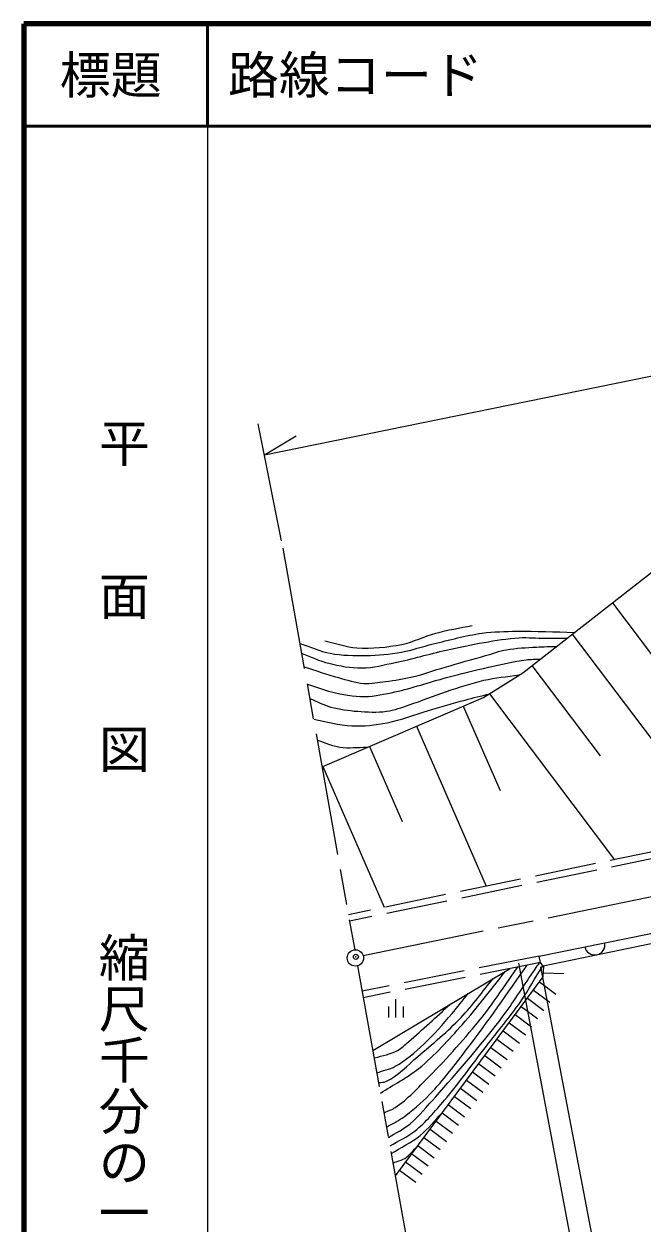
# Model space of a CAD drawing. Units: millimetres, scale not verified. Extents: x 40000 to 680000, y 20000 to 380000.
# Drawn here: x 40000 to 100604, y 262491 to 380000 of the extents above; entities that cross this region are included whole.
import ezdxf
from ezdxf.enums import TextEntityAlignment as Align

# ---------------------------------------------------------------- set-up
doc = ezdxf.new("R2010")
doc.units = ezdxf.units.MM
doc.header["$LTSCALE"] = 1000
doc.header["$PDMODE"] = 32
doc.header["$PDSIZE"] = 500
doc.linetypes.add('CHAIN', pattern=[18.5, 12, -1.5, 3.5, -1.5])
doc.linetypes.add('DASHED', pattern=[7.5, 6, -1.5])
for name, color, linetype, lineweight in [('M-BGD', 7, 'Continuous', 25), ('M-BMK', 2, 'CHAIN', 13), ('M-BMK-SRVR', 3, 'Continuous', 13), ('M-STR-HTXT', 7, 'Continuous', 13), ('M-TTL', 2, 'Continuous', 140), ('M-TTL-BAND', 7, 'Continuous', 13), ('M-TTL-LINE', 7, 'Continuous', 50), ('M-TTL-TXT', 7, 'Continuous', 13)]:
    doc.layers.add(name, color=color, linetype=linetype, lineweight=lineweight)
doc.layers.add('M-OTRS', color=6, linetype='Continuous')
doc.styles.add('@ＭＳ ゴシック', font='')
doc.styles.add('ＭＳ ゴシック', font='')
doc.styles.get('@ＭＳ ゴシック').set_extended_font_data('@MS Gothic')
doc.styles.get('ＭＳ ゴシック').set_extended_font_data('MS Gothic')

msp = doc.modelspace()

# ---------------------------------------------------------------- linework, layer by layer
at = {"layer": 'M-BGD'}
for p, q in [((88910, 316423), (105383, 329260)), ((97701, 323273), (105893, 312424)), ((93757, 320200), (108755, 300337)), ((85048, 313999), (88910, 316423)), ((89812, 317126), (96483, 308292)), ((69294, 307220), (85048, 313999)), ((85641, 314353), (97915, 298098)), ((83073, 313149), (86683, 304875)), ((78480, 311173), (85320, 295497)), ((73887, 309197), (77096, 301842)), ((69294, 307220), (75312, 293430)), ((90507, 288654), (107307, 292056)), ((107381, 291073), (90900, 287671)), ((90633, 288016), (90507, 288654)), ((90900, 287671), (90633, 288016)), ((74192, 279408), (87665, 287428)), ((90922, 286621), (90961, 287684)), ((90936, 287006), (92935, 286932)), ((76425, 267127), (90922, 286621)), ((90555, 286127), (92160, 284934)), ((76454, 282644), (76454, 284444)), ((89361, 284522), (90966, 283329)), ((89958, 285325), (91563, 284131)), ((75734, 283724), (75734, 282644)), ((77174, 283724), (77174, 282644)), ((88765, 283720), (90369, 282527)), ((87571, 282115), (89176, 280922)), ((88168, 282918), (89773, 281724)), ((86974, 281313), (88579, 280119)), ((85781, 279708), (87386, 278514)), ((86378, 280510), (87983, 279317)), ((85184, 278905), (86789, 277712)), ((84587, 278103), (86192, 276909)), ((83394, 276498), (84999, 275305)), ((83991, 277300), (85596, 276107)), ((82797, 275696), (84402, 274502)), ((81604, 274091), (83209, 272897)), ((82201, 274893), (83805, 273700)), ((81007, 273288), (82612, 272095)), ((79814, 271683), (81419, 270490)), ((80410, 272486), (82015, 271292)), ((79217, 270881), (80822, 269687)), ((78023, 269276), (79628, 268083)), ((78620, 270078), (80225, 268885)), ((77427, 268474), (79032, 267280)), ((76830, 267671), (78435, 266478))]:
    msp.add_line(p, q, dxfattribs=at)
at = {"layer": 'M-BGD', "linetype": 'DASHED'}
for p, q in [((140095, 306816), (71814, 292707)), ((140226, 306179), (71929, 292067)), ((90507, 288654), (73158, 285214)), ((90633, 288016), (73272, 284574))]:
    msp.add_line(p, q, dxfattribs=at)
at = {"layer": 'M-BGD'}
msp.add_arc((95967, 289759), 1000, 191.44934, 11.44934, dxfattribs=at)
for points, knots in [([(69508, 319541), (70556, 319314), (71582, 318932), (72652, 318860), (74117, 318760), (75604, 318912), (77044, 319200), (78191, 319430), (79248, 319993), (80377, 320299), (81548, 320615), (82750, 320803), (83937, 321056)], [0, 0, 0, 0, 1, 1, 1, 2, 2, 2, 3, 3, 3, 4, 4, 4, 4]), ([(67085, 319276), (68069, 318961), (69023, 318522), (70039, 318329), (71194, 318110), (72384, 318082), (73560, 318102), (74715, 318122), (75870, 318242), (77007, 318443), (78059, 318629), (79072, 318991), (80112, 319238), (81709, 319619), (83295, 320076), (84921, 320299), (86048, 320453), (87192, 320468), (88329, 320488), (90198, 320521), (92066, 320412), (93934, 320374)], [0, 0, 0, 0, 1, 1, 1, 2, 2, 2, 3, 3, 3, 4, 4, 4, 5, 5, 5, 6, 6, 6, 7, 7, 7, 7]), ([(67274, 318292), (68145, 317976), (68988, 317568), (69887, 317345), (70951, 317081), (72048, 316878), (73144, 316890), (74244, 316903), (75323, 317202), (76401, 317421), (78081, 317760), (79726, 318259), (81399, 318632), (82632, 318907), (83865, 319181), (85111, 319390), (86253, 319581), (87400, 319777), (88557, 319844), (89414, 319894), (90273, 319813), (91132, 319806), (91826, 319801), (92520, 319806), (93215, 319806)], [0, 0, 0, 0, 1, 1, 1, 2, 2, 2, 3, 3, 3, 4, 4, 4, 5, 5, 5, 6, 6, 6, 7, 7, 7, 8, 8, 8, 8]), ([(67464, 317004), (68587, 316651), (69697, 316251), (70834, 315944), (71659, 315721), (72481, 315433), (73333, 315376), (74041, 315328), (74750, 315473), (75454, 315565), (76343, 315681), (77232, 315815), (78105, 316019), (79182, 316271), (80224, 316656), (81286, 316966), (82609, 317352), (83935, 317728), (85262, 318102), (85943, 318294), (86611, 318543), (87307, 318670), (88279, 318847), (89274, 318872), (90261, 318935), (90929, 318978), (91599, 318986), (92268, 319011)], [0, 0, 0, 0, 1, 1, 1, 2, 2, 2, 3, 3, 3, 4, 4, 4, 5, 5, 5, 6, 6, 6, 7, 7, 7, 8, 8, 8, 9, 9, 9, 9]), ([(67804, 315300), (68587, 315047), (69351, 314726), (70152, 314542), (71221, 314298), (72313, 314080), (73409, 314088), (74405, 314095), (75389, 314334), (76363, 314542), (78079, 314910), (79740, 315499), (81437, 315944), (82808, 316303), (84181, 316659), (85565, 316966), (86783, 317236), (88000, 317532), (89238, 317686), (89702, 317743), (90172, 317736), (90639, 317761)], [0, 0, 0, 0, 1, 1, 1, 2, 2, 2, 3, 3, 3, 4, 4, 4, 5, 5, 5, 6, 6, 6, 7, 7, 7, 7]), ([(88530, 316168), (87378, 315994), (86212, 315900), (85075, 315645), (83831, 315365), (82623, 314943), (81412, 314546), (80180, 314141), (78983, 313633), (77748, 313237), (77022, 313004), (76304, 312715), (75550, 312609), (74617, 312478), (73663, 312534), (72724, 312609), (71843, 312679), (70957, 312789), (70107, 313028), (69399, 313227), (68746, 313586), (68065, 313865)], [0, 0, 0, 0, 1, 1, 1, 2, 2, 2, 3, 3, 3, 4, 4, 4, 5, 5, 5, 6, 6, 6, 7, 7, 7, 7]), ([(68410, 311854), (69660, 311639), (70892, 311262), (72159, 311210), (73311, 311163), (74473, 311296), (75605, 311513), (76990, 311778), (78304, 312330), (79657, 312725), (80854, 313074), (82051, 313423), (83255, 313747), (84047, 313960), (84845, 314151), (85641, 314353)], [0, 0, 0, 0, 1, 1, 1, 2, 2, 2, 3, 3, 3, 4, 4, 4, 5, 5, 5, 5]), ([(68789, 309809), (69521, 309582), (70227, 309242), (70985, 309127), (71859, 308995), (72753, 309127), (73636, 309127)], [0, 0, 0, 0, 1, 1, 1, 2, 2, 2, 2]), ([(75734, 270866), (76443, 271315), (77213, 271680), (77861, 272213), (78790, 272978), (79541, 273938), (80342, 274836), (82530, 277289), (84692, 279772), (86686, 282385), (87758, 283790), (88699, 285289), (89699, 286745), (89984, 287160), (90267, 287577), (90551, 287993)], [0, 0, 0, 0, 1, 1, 1, 2, 2, 2, 3, 3, 3, 4, 4, 4, 5, 5, 5, 5]), ([(74954, 275226), (76207, 276029), (77554, 276700), (78711, 277636), (80290, 278912), (81645, 280449), (83000, 281960), (84485, 283616), (85800, 285418), (87200, 287147)], [0, 0, 0, 0, 1, 1, 1, 2, 2, 2, 3, 3, 3, 3]), ([(75344, 273312), (75699, 273477), (76082, 273591), (76407, 273808), (77646, 274634), (78658, 275761), (79704, 276821), (81538, 278678), (83283, 280630), (84914, 282669), (86172, 284241), (87260, 285942), (88432, 287579)], [0, 0, 0, 0, 1, 1, 1, 2, 2, 2, 3, 3, 3, 4, 4, 4, 4]), ([(75557, 271894), (76065, 272189), (76602, 272440), (77081, 272780), (78045, 273464), (78948, 274240), (79775, 275084), (81143, 276481), (82304, 278070), (83496, 279621), (85533, 282270), (87401, 285045), (89353, 287757)], [0, 0, 0, 0, 1, 1, 1, 2, 2, 2, 3, 3, 3, 4, 4, 4, 4]), ([(75911, 270051), (76715, 270535), (77588, 270919), (78321, 271504), (79413, 272374), (80315, 273461), (81228, 274517), (82693, 276212), (83969, 278061), (85339, 279833), (86462, 281286), (87662, 282683), (88706, 284193), (89488, 285323), (90148, 286532), (90869, 287702)], [0, 0, 0, 0, 1, 1, 1, 2, 2, 2, 3, 3, 3, 4, 4, 4, 5, 5, 5, 5]), ([(74813, 276254), (75037, 276289), (75278, 276269), (75486, 276360), (76697, 276887), (77594, 277955), (78605, 278805), (80065, 280033), (81538, 281257), (82858, 282633), (83999, 283822), (84959, 285172), (86010, 286441)], [0, 0, 0, 0, 1, 1, 1, 2, 2, 2, 3, 3, 3, 4, 4, 4, 4]), ([(74600, 277211), (75202, 277423), (75846, 277543), (76407, 277848), (77443, 278412), (78339, 279213), (79208, 280011), (80211, 280933), (81082, 281991), (81972, 283023), (82518, 283656), (83023, 284323), (83548, 284972)], [0, 0, 0, 0, 1, 1, 1, 2, 2, 2, 3, 3, 3, 4, 4, 4, 4]), ([(74405, 278664), (75149, 278912), (75949, 279033), (76638, 279408), (77037, 279625), (77355, 279965), (77701, 280259), (79098, 281442), (80427, 282704), (81790, 283927)], [0, 0, 0, 0, 1, 1, 1, 2, 2, 2, 3, 3, 3, 3]), ([(76008, 269299), (76953, 269889), (77977, 270370), (78843, 271071), (79644, 271719), (80277, 272552), (80993, 273292)], [0, 0, 0, 0, 1, 1, 1, 2, 2, 2, 2]), ([(76150, 268377), (76543, 268527), (76974, 268602), (77331, 268826), (77827, 269137), (78182, 269630), (78607, 270031)], [0, 0, 0, 0, 1, 1, 1, 2, 2, 2, 2])]:
    msp.add_open_spline(points, degree=3, knots=knots, dxfattribs=at)
at = {"layer": 'M-BMK'}
for p, q in [((65372, 328635), (72432, 289263)), ((73260, 288722), (145640, 303470)), ((72713, 287695), (79772, 248322))]:
    msp.add_line(p, q, dxfattribs=at)
at = {"layer": 'M-BMK-SRVR'}
msp.add_circle((72501, 288466), 800, dxfattribs=at)
at = {"layer": 'M-OTRS'}
msp.add_point((72554, 288578), dxfattribs=at)
at = {"layer": 'M-STR-HTXT'}
for p, q in [((63580, 337777), (135657, 352463)), ((65250, 329341), (62977, 340824)), ((63580, 337777), (66685, 339628)), ((88499, 287957), (97291, 241305)), ((90652, 287599), (100342, 236819))]:
    msp.add_line(p, q, dxfattribs=at)
at = {"layer": 'M-TTL'}
for p, q in [((40000, 380000), (40000, 20000)), ((680000, 380000), (40000, 380000))]:
    msp.add_line(p, q, dxfattribs=at)
at = {"layer": 'M-TTL-BAND'}
msp.add_line((58000, 370000), (58000, 20000), dxfattribs=at)
at = {"layer": 'M-TTL-LINE'}
for p, q in [((58000, 380000), (58000, 370000)), ((40000, 370000), (680000, 370000))]:
    msp.add_line(p, q, dxfattribs=at)

# ---------------------------------------------------------------- texts
at = {"layer": 'M-TTL-BAND', "style": '@ＭＳ ゴシック'}
for s, p in [('平\u3000\u3000面\u3000\u3000図', (49777, 306475)), ('縮尺千分の一', (49777, 261030))]:
    msp.add_text(s, height=3666, rotation=270, dxfattribs=at).set_placement(p, align=Align.MIDDLE_RIGHT)
at = {"layer": 'M-TTL-TXT', "style": 'ＭＳ ゴシック'}
msp.add_text('標題', height=3666, dxfattribs=at).set_placement((48500, 375000), align=Align.MIDDLE_CENTER)
msp.add_text('路線コード', height=3666, dxfattribs=at).set_placement((60000, 375000), align=Align.MIDDLE_LEFT)

doc.saveas('drawing.dxf')
